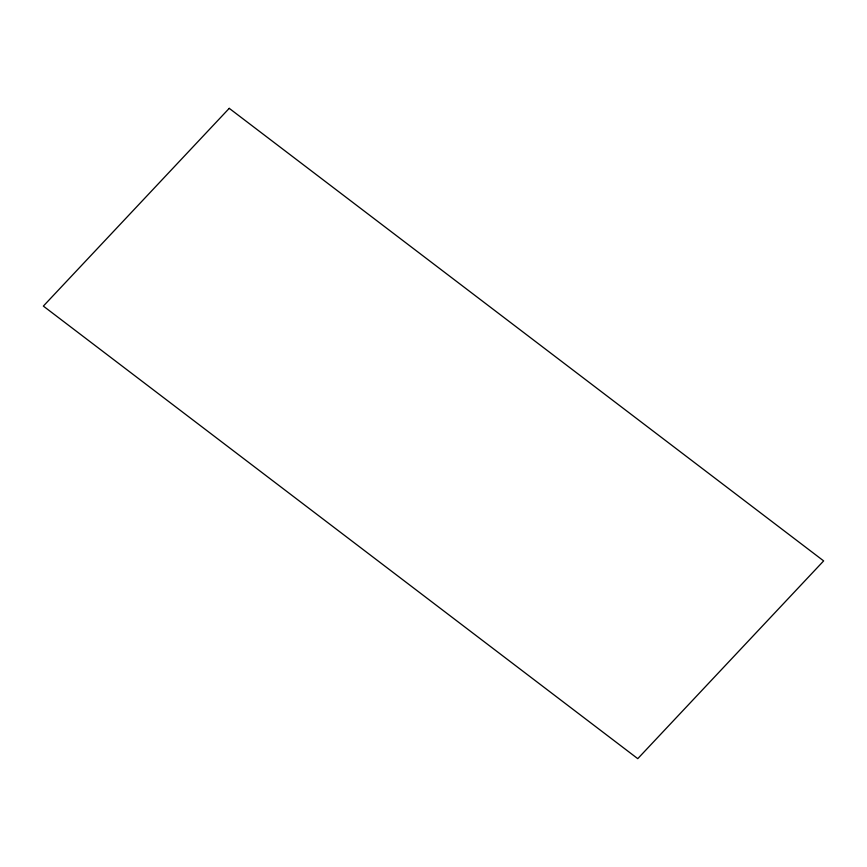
<?xml version="1.0" encoding="UTF-8"?>
<svg xmlns="http://www.w3.org/2000/svg" width="867" height="867" viewBox="0 0 867 867"><rect width="100%" height="100%" fill="white"/><g stroke="black" fill="none" stroke-linecap="round" stroke-linejoin="round"><path stroke-width="1.3" d="M229.235 108.342L43.35 306.094L637.765 758.658L823.65 560.906L229.235 108.342"/></g></svg>
